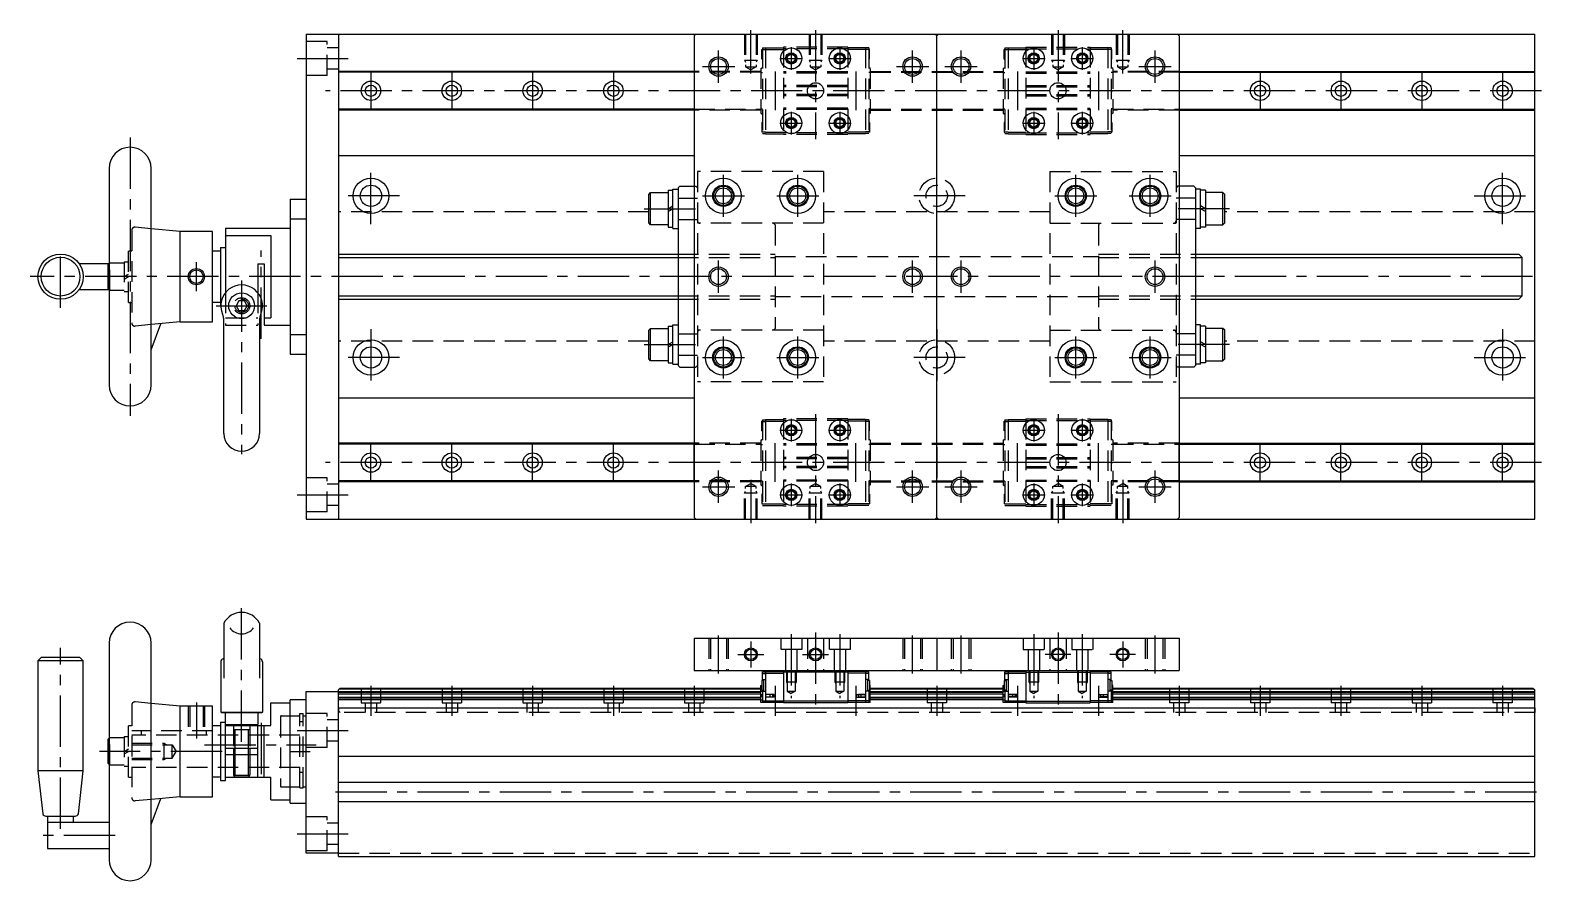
# Model space of a CAD drawing. Extents: x -2 to 724, y -8 to 273.
# Drawn here: x 255.5 to 723.6, y 10 to 273 of the extents above; entities that cross this region are included whole.
import ezdxf

# ---------------------------------------------------------------- set-up
doc = ezdxf.new("R2010")
doc.units = 0
doc.header["$LTSCALE"] = 0.5
doc.linetypes.add('CENTER', pattern=[50.8, 31.75, -6.35, 6.35, -6.35])
doc.linetypes.add('DASHED', pattern=[19.05, 12.7, -6.35])
for name, color, linetype in [('MSM_CENTER', 1, 'CENTER'), ('MSM_CONTINUOUS', 7, 'CONTINUOUS'), ('MSM_DASHED', 4, 'DASHED'), ('MSM_NARROW', 5, 'CONTINUOUS')]:
    doc.layers.add(name, color=color, linetype=linetype)

msp = doc.modelspace()

# ---------------------------------------------------------------- linework, layer by layer
at = {"layer": 'MSM_CENTER'}
for p, q in [((478.36, 259.71), (478.36, 273.05)), ((498.36, 273.05), (498.36, 239.34)), ((573.36, 273.05), (573.36, 239.34)), ((593.36, 259.71), (593.36, 273.05)), ((468.36, 256.84), (468.36, 266.84)), ((490.86, 267.84), (490.86, 260.84)), ((505.86, 267.84), (505.86, 260.84)), ((528.36, 256.84), (528.36, 266.84)), ((543.36, 256.84), (543.36, 266.84)), ((565.86, 267.84), (565.86, 260.84)), ((580.86, 267.84), (580.86, 260.84)), ((603.36, 256.84), (603.36, 266.84)), ((338.02, 264.34), (353.76, 264.34)), ((487.36, 264.34), (494.36, 264.34)), ((502.36, 264.34), (509.36, 264.34)), ((562.36, 264.34), (569.36, 264.34)), ((577.36, 264.34), (584.36, 264.34)), ((360.86, 260.34), (360.86, 248.34)), ((385.86, 260.34), (385.86, 248.34)), ((410.86, 260.34), (410.86, 248.34)), ((435.86, 260.34), (435.86, 248.34)), ((460.86, 260.34), (460.86, 248.34)), ((463.36, 261.84), (473.36, 261.84)), ((485.86, 260.34), (485.86, 248.34)), ((510.86, 260.34), (510.86, 248.34)), ((523.36, 261.84), (533.36, 261.84)), ((535.86, 249.54), (535.86, 259.14)), ((538.36, 261.84), (548.36, 261.84)), ((560.86, 260.34), (560.86, 248.34)), ((585.86, 260.34), (585.86, 248.34)), ((598.36, 261.84), (608.36, 261.84)), ((610.86, 260.34), (610.86, 248.34)), ((635.86, 260.34), (635.86, 248.34)), ((660.86, 260.34), (660.86, 248.34)), ((685.86, 260.34), (685.86, 248.34)), ((710.86, 260.34), (710.86, 248.34)), ((722.88, 254.34), (346.83, 254.34)), ((487.36, 244.34), (494.36, 244.34)), ((490.86, 247.84), (490.86, 240.84)), ((502.36, 244.34), (509.36, 244.34)), ((505.86, 247.84), (505.86, 240.84)), ((562.36, 244.34), (569.36, 244.34)), ((565.86, 247.84), (565.86, 240.84)), ((577.36, 244.34), (584.36, 244.34)), ((580.86, 247.84), (580.86, 240.84)), ((286.36, 239.84), (286.36, 153.84)), ((360.86, 213.04), (360.86, 230.64)), ((535.86, 213.04), (535.86, 230.64)), ((710.86, 213.04), (710.86, 230.64)), ((469.86, 215.34), (469.86, 228.34)), ((492.86, 215.34), (492.86, 228.34)), ((578.86, 215.34), (578.86, 228.34)), ((601.86, 215.34), (601.86, 228.34)), ((369.66, 221.84), (352.06, 221.84)), ((463.36, 221.84), (476.36, 221.84)), ((486.36, 221.84), (499.36, 221.84)), ((544.66, 221.84), (527.06, 221.84)), ((572.36, 221.84), (585.36, 221.84)), ((595.36, 221.84), (608.36, 221.84)), ((702.06, 221.84), (719.66, 221.84)), ((445.34, 217.84), (463.86, 217.84)), ((626.38, 217.84), (607.86, 217.84)), ((264.86, 187.24), (264.86, 205.5)), ((306.86, 192.34), (306.86, 201.34)), ((326.86, 177.61), (326.86, 204.97)), ((468.36, 191.84), (468.36, 201.84)), ((528.36, 191.84), (528.36, 201.84)), ((543.36, 191.84), (543.36, 201.84)), ((603.36, 191.84), (603.36, 201.84)), ((720.11, 196.84), (255.48, 196.84)), ((320.86, 195.67), (320.86, 141.97)), ((313.03, 187.84), (328.69, 187.84)), ((360.86, 180.64), (360.86, 163.04)), ((469.86, 165.34), (469.86, 178.34)), ((492.86, 165.34), (492.86, 178.34)), ((535.86, 180.64), (535.86, 163.04)), ((578.86, 165.34), (578.86, 178.34)), ((601.86, 165.34), (601.86, 178.34)), ((710.86, 180.64), (710.86, 163.04)), ((445.34, 175.84), (463.86, 175.84)), ((626.38, 175.84), (607.86, 175.84)), ((369.66, 171.84), (352.06, 171.84)), ((463.36, 171.84), (476.36, 171.84)), ((486.36, 171.84), (499.36, 171.84)), ((544.66, 171.84), (527.06, 171.84)), ((572.36, 171.84), (585.36, 171.84)), ((595.36, 171.84), (608.36, 171.84)), ((702.06, 171.84), (719.66, 171.84)), ((490.86, 152.84), (490.86, 145.84)), ((498.36, 154.34), (498.36, 120.64)), ((505.86, 152.84), (505.86, 145.84)), ((565.86, 152.84), (565.86, 145.84)), ((573.36, 154.34), (573.36, 120.64)), ((580.86, 152.84), (580.86, 145.84)), ((360.86, 133.34), (360.86, 145.34)), ((385.86, 133.34), (385.86, 145.34)), ((410.86, 133.34), (410.86, 145.34)), ((435.86, 133.34), (435.86, 145.34)), ((460.86, 133.34), (460.86, 145.34)), ((485.86, 133.34), (485.86, 145.34)), ((487.36, 149.34), (494.36, 149.34)), ((502.36, 149.34), (509.36, 149.34)), ((510.86, 133.34), (510.86, 145.34)), ((560.86, 133.34), (560.86, 145.34)), ((562.36, 149.34), (569.36, 149.34)), ((577.36, 149.34), (584.36, 149.34)), ((585.86, 133.34), (585.86, 145.34)), ((610.86, 133.34), (610.86, 145.34)), ((635.86, 133.34), (635.86, 145.34)), ((660.86, 133.34), (660.86, 145.34)), ((685.86, 133.34), (685.86, 145.34)), ((710.86, 133.34), (710.86, 145.34)), ((535.86, 144.14), (535.86, 134.54)), ((722.88, 139.34), (346.83, 139.34)), ((468.36, 126.84), (468.36, 136.84)), ((528.36, 126.84), (528.36, 136.84)), ((543.36, 126.84), (543.36, 136.84)), ((603.36, 126.84), (603.36, 136.84)), ((463.36, 131.84), (473.36, 131.84)), ((478.36, 133.97), (478.36, 120.64)), ((490.86, 132.84), (490.86, 125.84)), ((505.86, 132.84), (505.86, 125.84)), ((523.36, 131.84), (533.36, 131.84)), ((538.36, 131.84), (548.36, 131.84)), ((565.86, 132.84), (565.86, 125.84)), ((580.86, 132.84), (580.86, 125.84)), ((593.36, 133.97), (593.36, 120.64)), ((598.36, 131.84), (608.36, 131.84)), ((338.02, 129.34), (353.76, 129.34)), ((487.36, 129.34), (494.36, 129.34)), ((502.36, 129.34), (509.36, 129.34)), ((562.36, 129.34), (569.36, 129.34)), ((577.36, 129.34), (584.36, 129.34)), ((320.86, 52.99), (320.86, 96.1)), ((468.36, 74.12), (468.36, 85.88)), ((490.86, 86.23), (490.86, 66.42)), ((498.36, 86.75), (498.36, 63.5)), ((505.86, 86.23), (505.86, 66.42)), ((528.36, 74.12), (528.36, 85.88)), ((543.36, 74.12), (543.36, 85.88)), ((565.86, 86.23), (565.86, 66.42)), ((573.36, 86.75), (573.36, 63.5)), ((580.86, 86.23), (580.86, 66.42)), ((603.36, 74.12), (603.36, 85.88)), ((264.86, 26.04), (264.86, 82)), ((474.36, 80), (482.36, 80)), ((478.36, 84), (478.36, 76)), ((494.36, 80), (502.36, 80)), ((577.36, 80), (569.36, 80)), ((597.36, 80), (589.36, 80)), ((593.36, 84), (593.36, 76)), ((360.86, 70.32), (360.86, 60.98)), ((385.86, 70.32), (385.86, 60.98)), ((410.86, 70.32), (410.86, 60.98)), ((435.86, 70.32), (435.86, 60.98)), ((460.86, 70.32), (460.86, 60.98)), ((485.86, 70.32), (485.86, 60.98)), ((510.86, 70.32), (510.86, 60.98)), ((535.86, 70.32), (535.86, 60.98)), ((560.86, 70.32), (560.86, 60.98)), ((585.86, 70.32), (585.86, 60.98)), ((610.86, 70.32), (610.86, 60.98)), ((635.86, 70.32), (635.86, 60.98)), ((660.86, 70.32), (660.86, 60.98)), ((685.86, 70.32), (685.86, 60.98)), ((710.86, 70.32), (710.86, 60.98)), ((306.86, 65.11), (306.86, 53.98)), ((326.86, 58.88), (326.86, 41)), ((338.02, 56.5), (353.76, 56.5)), ((309.36, 52), (343.86, 52)), ((314.86, 50), (276.86, 50)), ((349.87, 37.5), (723.59, 37.5)), ((281.71, 24), (259.21, 24)), ((338.02, 24.5), (353.76, 24.5))]:
    msp.add_line(p, q, dxfattribs=at)
at = {"layer": 'MSM_CONTINUOUS'}
for p, q in [((340.86, 271.84), (720.86, 271.84)), ((340.86, 271.84), (340.86, 121.84)), ((350.86, 271.84), (350.86, 121.84)), ((460.86, 271.34), (461.36, 271.84)), ((535.86, 271.34), (535.36, 271.84)), ((535.86, 271.34), (536.36, 271.84)), ((610.86, 271.34), (610.36, 271.84)), ((720.86, 121.84), (720.86, 271.84)), ((460.86, 271.34), (460.86, 122.34)), ((535.86, 122.34), (535.86, 271.34)), ((610.86, 271.34), (610.86, 122.34)), ((460.86, 260.34), (350.86, 260.34)), ((460.86, 260.04), (350.86, 260.04)), ((610.86, 260.34), (720.86, 260.34)), ((610.86, 260.04), (720.86, 260.04)), ((460.86, 248.64), (350.86, 248.64)), ((460.86, 248.34), (350.86, 248.34)), ((610.86, 248.64), (720.86, 248.64)), ((610.86, 248.34), (720.86, 248.34)), ((350.86, 234.34), (460.86, 234.34)), ((610.86, 234.34), (720.86, 234.34)), ((279.86, 230.34), (279.86, 163.34)), ((292.86, 163.34), (292.86, 230.34)), ((456.36, 224.84), (455.86, 224.34)), ((456.36, 224.84), (460.86, 224.84)), ((615.36, 224.84), (610.86, 224.84)), ((615.36, 224.84), (615.86, 224.34)), ((335.86, 220.84), (340.86, 220.84)), ((335.86, 220.84), (335.86, 172.84)), ((446.76, 222.24), (447.36, 222.84)), ((446.76, 213.44), (446.76, 222.24)), ((447.36, 222.84), (452.76, 222.84)), ((447.36, 212.84), (447.36, 222.84)), ((452.76, 223.54), (454.26, 223.54)), ((452.76, 223.54), (452.76, 212.14)), ((454.26, 211.74), (454.26, 223.94)), ((454.26, 223.94), (455.86, 223.94)), ((455.86, 224.34), (455.86, 169.34)), ((615.86, 224.34), (615.86, 169.34)), ((617.46, 223.94), (615.86, 223.94)), ((617.46, 211.74), (617.46, 223.94)), ((618.96, 223.54), (617.46, 223.54)), ((618.96, 223.54), (618.96, 212.14)), ((624.36, 222.84), (618.96, 222.84)), ((624.96, 222.24), (624.36, 222.84)), ((624.36, 212.84), (624.36, 222.84)), ((624.96, 213.44), (624.96, 222.24)), ((452.76, 217.84), (454.26, 218.71)), ((452.76, 216.98), (454.26, 217.84)), ((618.96, 217.84), (617.46, 218.71)), ((618.96, 216.98), (617.46, 217.84)), ((301.86, 210.84), (292.86, 211.68)), ((301.86, 182.84), (301.86, 210.84)), ((311.86, 210.84), (301.86, 210.84)), ((311.86, 182.84), (311.86, 210.84)), ((315.86, 211.84), (315.86, 191.91)), ((315.86, 211.84), (335.86, 211.84)), ((335.86, 214.73), (340.86, 214.73)), ((447.36, 212.84), (446.76, 213.44)), ((452.76, 212.84), (447.36, 212.84)), ((452.76, 212.14), (454.26, 212.14)), ((454.26, 211.74), (455.86, 211.74)), ((617.46, 211.74), (615.86, 211.74)), ((618.96, 212.14), (617.46, 212.14)), ((618.96, 212.84), (624.36, 212.84)), ((624.36, 212.84), (624.96, 213.44)), ((315.86, 209.53), (329.86, 209.53)), ((329.86, 209.53), (329.86, 184.15)), ((311.86, 204.84), (314.36, 204.84)), ((314.36, 205.84), (314.36, 187.84)), ((314.36, 205.84), (315.86, 205.84)), ((350.86, 203.84), (455.86, 203.84)), ((615.86, 203.84), (715.86, 203.84)), ((715.86, 203.84), (716.86, 202.84)), ((716.86, 202.84), (716.86, 190.84)), ((279.81, 200.84), (270.61, 200.84)), ((279.56, 200.59), (279.86, 200.89)), ((279.56, 193.09), (279.56, 200.59)), ((325.86, 200.84), (325.86, 191.91)), ((325.86, 200.84), (327.86, 200.84)), ((327.86, 200.84), (327.86, 181.84)), ((270.61, 192.84), (279.81, 192.84)), ((279.86, 192.79), (279.56, 193.09)), ((314.36, 188.84), (311.86, 188.84)), ((314.36, 187.84), (314.42, 187.84)), ((320, 189.34), (319.13, 187.84)), ((319.13, 187.84), (320, 186.34)), ((321.73, 189.34), (320, 189.34)), ((322.59, 187.84), (321.73, 189.34)), ((321.73, 186.34), (322.59, 187.84)), ((350.86, 189.84), (455.86, 189.84)), ((615.86, 189.84), (715.86, 189.84)), ((716.86, 190.84), (715.86, 189.84)), ((301.86, 182.84), (292.86, 182)), ((301.86, 182.84), (311.86, 182.84)), ((315.36, 148.34), (315.36, 183.3)), ((320, 186.34), (321.73, 186.34)), ((326.37, 183.3), (326.37, 148.34)), ((327.86, 184.15), (329.86, 184.15)), ((292.86, 174.23), (295.87, 182.28)), ((327.86, 181.84), (335.86, 181.84)), ((335.86, 178.95), (340.86, 178.95)), ((446.76, 180.24), (447.36, 180.84)), ((446.76, 171.44), (446.76, 180.24)), ((447.36, 180.84), (452.76, 180.84)), ((447.36, 170.84), (447.36, 180.84)), ((452.76, 181.54), (454.26, 181.54)), ((452.76, 181.54), (452.76, 170.14)), ((454.26, 169.74), (454.26, 181.94)), ((454.26, 181.94), (455.86, 181.94)), ((617.46, 181.94), (615.86, 181.94)), ((617.46, 169.74), (617.46, 181.94)), ((618.96, 181.54), (617.46, 181.54)), ((618.96, 181.54), (618.96, 170.14)), ((624.36, 180.84), (618.96, 180.84)), ((624.96, 180.24), (624.36, 180.84)), ((624.36, 170.84), (624.36, 180.84)), ((624.96, 171.44), (624.96, 180.24)), ((452.76, 175.84), (454.26, 176.71)), ((452.76, 174.98), (454.26, 175.84)), ((618.96, 175.84), (617.46, 176.71)), ((618.96, 174.98), (617.46, 175.84)), ((335.86, 172.84), (340.86, 172.84)), ((447.36, 170.84), (446.76, 171.44)), ((452.76, 170.84), (447.36, 170.84)), ((452.76, 170.14), (454.26, 170.14)), ((454.26, 169.74), (455.86, 169.74)), ((456.36, 168.84), (455.86, 169.34)), ((456.36, 168.84), (460.86, 168.84)), ((615.36, 168.84), (610.86, 168.84)), ((615.36, 168.84), (615.86, 169.34)), ((617.46, 169.74), (615.86, 169.74)), ((618.96, 170.14), (617.46, 170.14)), ((618.96, 170.84), (624.36, 170.84)), ((624.36, 170.84), (624.96, 171.44)), ((350.86, 159.34), (460.86, 159.34)), ((610.86, 159.34), (720.86, 159.34)), ((460.86, 145.34), (350.86, 145.34)), ((610.86, 145.34), (720.86, 145.34)), ((460.86, 145.04), (350.86, 145.04)), ((610.86, 145.04), (720.86, 145.04)), ((460.86, 133.64), (350.86, 133.64)), ((460.86, 133.34), (350.86, 133.34)), ((610.86, 133.64), (720.86, 133.64)), ((610.86, 133.34), (720.86, 133.34)), ((340.86, 121.84), (720.86, 121.84)), ((460.86, 122.34), (461.36, 121.84)), ((535.86, 122.34), (535.36, 121.84)), ((535.86, 122.34), (536.36, 121.84)), ((610.86, 122.34), (610.36, 121.84)), ((315.36, 89.65), (315.36, 72.67)), ((326.37, 89.65), (326.37, 72.67)), ((460.86, 85), (460.86, 75)), ((460.86, 85), (610.86, 85)), ((535.86, 85), (535.86, 75)), ((610.86, 85), (610.86, 75)), ((279.86, 83.5), (279.86, 16.5)), ((292.86, 16.5), (292.86, 83.5)), ((258.86, 79), (257.86, 78)), ((257.86, 78), (257.86, 44)), ((271.86, 78), (257.86, 78)), ((270.86, 79), (258.86, 79)), ((271.86, 78), (270.86, 79)), ((271.86, 44), (271.86, 78)), ((314.42, 77.67), (314.42, 62.09)), ((315.15, 78.63), (315.36, 78.69)), ((326.58, 78.63), (326.37, 78.69)), ((327.3, 77.67), (327.3, 62.09)), ((460.86, 75), (610.86, 75)), ((488.41, 75), (488.41, 65)), ((508.31, 75), (508.31, 65)), ((563.41, 75), (563.41, 65)), ((583.31, 75), (583.31, 65)), ((481.41, 70.43), (481.71, 70.61)), ((481.41, 65.1), (481.41, 70.43)), ((481.71, 71.9), (481.71, 68.9)), ((482.31, 71.9), (481.71, 71.9)), ((481.91, 71.9), (481.91, 74.6)), ((481.91, 74.6), (482.91, 74.6)), ((481.91, 74.1), (482.91, 74.1)), ((481.91, 72.2), (482.91, 72.2)), ((482.31, 72.2), (482.31, 68.6)), ((482.91, 74.7), (482.91, 65.1)), ((482.91, 74.7), (488.41, 74.7)), ((482.91, 74.2), (488.41, 74.2)), ((508.31, 74.5), (488.41, 74.5)), ((513.81, 74.7), (508.31, 74.7)), ((513.81, 74.2), (508.31, 74.2)), ((513.81, 74.7), (513.81, 65.1)), ((514.81, 74.6), (513.81, 74.6)), ((514.81, 74.1), (513.81, 74.1)), ((514.81, 72.2), (513.81, 72.2)), ((514.41, 72.2), (514.41, 68.6)), ((515.01, 71.9), (514.41, 71.9)), ((514.81, 71.9), (514.81, 74.6)), ((515.01, 71.9), (515.01, 68.9)), ((515.31, 70.43), (515.01, 70.61)), ((515.31, 65.1), (515.31, 70.43)), ((556.41, 70.43), (556.71, 70.61)), ((556.41, 65.1), (556.41, 70.43)), ((556.71, 71.9), (557.31, 71.9)), ((556.71, 71.9), (556.71, 68.9)), ((556.91, 71.9), (556.91, 74.6)), ((556.91, 74.6), (557.91, 74.6)), ((556.91, 74.1), (557.91, 74.1)), ((556.91, 72.2), (557.91, 72.2)), ((557.31, 72.2), (557.31, 68.6)), ((557.91, 74.7), (557.91, 65.1)), ((557.91, 74.7), (563.41, 74.7)), ((557.91, 74.2), (563.41, 74.2)), ((563.41, 74.5), (583.31, 74.5)), ((588.81, 74.7), (583.31, 74.7)), ((588.81, 74.2), (583.31, 74.2)), ((588.81, 74.7), (588.81, 65.1)), ((589.81, 74.6), (588.81, 74.6)), ((589.81, 74.1), (588.81, 74.1)), ((589.81, 72.2), (588.81, 72.2)), ((589.41, 72.2), (589.41, 68.6)), ((589.41, 71.9), (590.01, 71.9)), ((589.81, 71.9), (589.81, 74.6)), ((590.01, 71.9), (590.01, 68.9)), ((590.31, 70.43), (590.01, 70.61)), ((590.31, 65.1), (590.31, 70.43)), ((335.86, 34), (335.86, 66)), ((340.86, 66), (335.86, 66)), ((340.86, 18.5), (340.86, 68.5)), ((340.86, 68.5), (350.86, 68.5)), ((351.36, 69.5), (350.86, 69)), ((350.86, 17.5), (350.86, 69)), ((481.41, 68.46), (350.86, 68.46)), ((481.41, 68.25), (350.86, 68.25)), ((481.41, 67.7), (350.86, 67.7)), ((481.41, 66.7), (350.86, 66.7)), ((481.41, 66.15), (350.86, 66.15)), ((481.41, 65.94), (350.86, 65.94)), ((481.41, 69.2), (351.06, 69.2)), ((481.41, 69.5), (351.36, 69.5)), ((481.41, 69.13), (481.71, 69.13)), ((481.91, 68.51), (481.41, 68.51)), ((481.91, 67.38), (481.41, 67.64)), ((481.91, 67.29), (481.41, 67.55)), ((481.91, 67.11), (481.41, 66.85)), ((481.91, 67.02), (481.41, 66.76)), ((481.91, 65.89), (481.41, 65.89)), ((481.71, 68.9), (482.31, 68.9)), ((481.91, 68.9), (481.91, 65.1)), ((481.91, 68.6), (482.91, 68.6)), ((481.91, 67.11), (481.91, 67.11)), ((481.91, 65.6), (488.41, 65.6)), ((485.61, 67.6), (482.91, 67.6)), ((485.61, 66.8), (482.91, 66.8)), ((485.11, 67.55), (483.26, 67.55)), ((483.26, 66.85), (485.11, 66.85)), ((483.71, 67.55), (483.71, 67.6)), ((483.71, 66.8), (483.71, 66.85)), ((484.17, 67.55), (484.17, 67.6)), ((484.17, 66.8), (484.17, 66.85)), ((484.31, 66.85), (484.31, 67.55)), ((485.11, 66.85), (485.11, 67.55)), ((485.61, 66.8), (485.61, 67.6)), ((514.81, 65.6), (508.31, 65.6)), ((511.11, 67.6), (513.81, 67.6)), ((511.11, 66.8), (511.11, 67.6)), ((511.11, 66.8), (513.81, 66.8)), ((513.46, 67.55), (511.61, 67.55)), ((511.61, 67.55), (511.61, 66.85)), ((511.61, 66.85), (513.46, 66.85)), ((512.41, 67.55), (512.41, 66.85)), ((512.55, 67.55), (512.55, 67.6)), ((512.55, 66.8), (512.55, 66.85)), ((513.01, 67.55), (513.01, 67.6)), ((513.01, 66.8), (513.01, 66.85)), ((514.81, 68.6), (513.81, 68.6)), ((514.41, 68.9), (515.01, 68.9)), ((514.81, 68.9), (514.81, 65.1)), ((514.81, 68.51), (515.31, 68.51)), ((514.81, 67.38), (515.31, 67.64)), ((514.81, 67.29), (515.31, 67.55)), ((514.81, 67.11), (515.31, 66.85)), ((514.81, 67.11), (514.81, 67.11)), ((514.81, 67.02), (515.31, 66.76)), ((514.81, 65.89), (515.31, 65.89)), ((515.31, 69.13), (515.01, 69.13)), ((556.41, 69.5), (515.31, 69.5)), ((556.41, 69.2), (515.31, 69.2)), ((556.41, 68.46), (515.31, 68.46)), ((556.41, 68.25), (515.31, 68.25)), ((556.41, 67.7), (515.31, 67.7)), ((556.41, 66.7), (515.31, 66.7)), ((556.41, 66.15), (515.31, 66.15)), ((556.41, 65.94), (515.31, 65.94)), ((556.41, 69.13), (556.71, 69.13)), ((556.91, 68.51), (556.41, 68.51)), ((556.91, 67.38), (556.41, 67.64)), ((556.91, 67.29), (556.41, 67.55)), ((556.91, 67.11), (556.41, 66.85)), ((556.91, 67.02), (556.41, 66.76)), ((556.91, 65.89), (556.41, 65.89)), ((557.31, 68.9), (556.71, 68.9)), ((556.91, 68.9), (556.91, 65.1)), ((556.91, 68.6), (557.91, 68.6)), ((556.91, 67.11), (556.91, 67.11)), ((556.91, 65.6), (563.41, 65.6)), ((560.61, 67.6), (557.91, 67.6)), ((560.61, 66.8), (557.91, 66.8)), ((558.26, 67.55), (560.11, 67.55)), ((560.11, 66.85), (558.26, 66.85)), ((558.71, 67.55), (558.71, 67.6)), ((558.71, 66.8), (558.71, 66.85)), ((559.17, 67.55), (559.17, 67.6)), ((559.17, 66.8), (559.17, 66.85)), ((559.31, 67.55), (559.31, 66.85)), ((560.11, 67.55), (560.11, 66.85)), ((560.61, 66.8), (560.61, 67.6)), ((589.81, 65.6), (583.31, 65.6)), ((586.11, 67.6), (588.81, 67.6)), ((586.11, 66.8), (586.11, 67.6)), ((586.11, 66.8), (588.81, 66.8)), ((586.61, 66.85), (586.61, 67.55)), ((586.61, 67.55), (588.46, 67.55)), ((588.46, 66.85), (586.61, 66.85)), ((587.41, 66.85), (587.41, 67.55)), ((587.55, 67.55), (587.55, 67.6)), ((587.55, 66.8), (587.55, 66.85)), ((588.01, 67.55), (588.01, 67.6)), ((588.01, 66.8), (588.01, 66.85)), ((589.81, 68.6), (588.81, 68.6)), ((590.01, 68.9), (589.41, 68.9)), ((589.81, 68.9), (589.81, 65.1)), ((589.81, 68.51), (590.31, 68.51)), ((589.81, 67.38), (590.31, 67.64)), ((589.81, 67.29), (590.31, 67.55)), ((589.81, 67.11), (589.81, 67.11)), ((589.81, 67.11), (590.31, 66.85)), ((589.81, 67.02), (590.31, 66.76)), ((589.81, 65.89), (590.31, 65.89)), ((590.31, 69.13), (590.01, 69.13)), ((720.36, 69.5), (590.31, 69.5)), ((720.66, 69.2), (590.31, 69.2)), ((720.86, 68.46), (590.31, 68.46)), ((720.86, 68.25), (590.31, 68.25)), ((720.86, 67.7), (590.31, 67.7)), ((720.86, 66.7), (590.31, 66.7)), ((720.86, 66.15), (590.31, 66.15)), ((720.86, 65.94), (590.31, 65.94)), ((720.36, 69.5), (720.86, 69)), ((720.86, 17.5), (720.86, 69)), ((301.86, 64), (292.86, 64.84)), ((301.86, 36), (301.86, 64)), ((311.86, 64), (301.86, 64)), ((311.86, 36), (311.86, 64)), ((314.42, 62.09), (314.62, 62)), ((314.42, 62.09), (327.3, 62.09)), ((314.62, 62), (327.1, 62)), ((315.86, 41), (315.86, 62)), ((325.86, 62), (325.86, 58.37)), ((327.3, 62.09), (327.1, 62)), ((329.86, 65), (335.86, 65)), ((329.86, 58), (329.86, 65)), ((350.86, 63.5), (720.86, 63.5)), ((488.41, 65.1), (481.41, 65.1)), ((508.31, 65.5), (488.41, 65.5)), ((508.31, 65), (488.41, 65)), ((515.31, 65.1), (508.31, 65.1)), ((563.41, 65.1), (556.41, 65.1)), ((563.41, 65.5), (583.31, 65.5)), ((563.41, 65), (583.31, 65)), ((590.31, 65.1), (583.31, 65.1)), ((311.86, 58), (314.36, 58)), ((314.36, 59), (315.86, 59)), ((314.36, 59), (314.36, 41)), ((315.86, 58.37), (325.86, 58.37)), ((316.23, 58), (315.86, 58.37)), ((315.86, 58), (329.86, 58)), ((325.5, 58), (325.86, 58.37)), ((325.86, 42), (325.86, 58)), ((327.86, 42), (327.86, 58)), ((279.56, 53.75), (279.86, 54.05)), ((279.56, 46.25), (279.56, 53.75)), ((315.86, 51), (325.86, 51)), ((315.86, 49), (325.86, 49)), ((318.36, 51), (318.36, 49)), ((323.36, 51), (323.36, 49)), ((350.86, 48.5), (720.86, 48.5)), ((271.86, 44), (257.86, 44)), ((257.86, 44), (259.37, 30.65)), ((270.36, 30.65), (271.86, 44)), ((279.86, 45.95), (279.56, 46.25)), ((314.36, 42), (311.86, 42)), ((314.36, 41), (315.86, 41)), ((315.86, 42), (329.86, 42)), ((329.86, 35), (329.86, 42)), ((350.86, 40.5), (720.86, 40.5)), ((301.86, 36), (292.86, 35.16)), ((292.86, 27.39), (295.87, 35.44)), ((301.86, 36), (311.86, 36)), ((329.86, 35), (335.86, 35)), ((335.86, 34), (340.86, 34)), ((350.86, 34.5), (720.86, 34.5)), ((260.3, 30), (269.42, 30)), ((260.86, 30), (260.86, 20)), ((268.86, 28), (268.86, 30)), ((279.86, 28), (260.86, 28)), ((260.86, 20), (279.86, 20)), ((350.86, 18.5), (340.86, 18.5)), ((350.86, 17.5), (720.86, 17.5))]:
    msp.add_line(p, q, dxfattribs=at)
for centre, radius in [((490.86, 264.34), 3.25), ((505.86, 264.34), 3.25), ((565.86, 264.34), 3.25), ((580.86, 264.34), 3.25), ((468.36, 261.84), 2.46), ((490.86, 264.34), 1.75), ((490.86, 264.34), 1.23), ((505.86, 264.34), 1.75), ((505.86, 264.34), 1.23), ((528.36, 261.84), 2.46), ((543.36, 261.84), 2.46), ((565.86, 264.34), 1.75), ((565.86, 264.34), 1.23), ((580.86, 264.34), 1.75), ((580.86, 264.34), 1.23), ((603.36, 261.84), 2.46), ((360.86, 254.34), 3), ((360.86, 254.34), 1.75), ((385.86, 254.34), 3), ((385.86, 254.34), 1.75), ((410.86, 254.34), 3), ((410.86, 254.34), 1.75), ((435.86, 254.34), 3), ((435.86, 254.34), 1.75), ((498.36, 254.34), 2.5), ((573.36, 254.34), 2.5), ((635.86, 254.34), 3), ((635.86, 254.34), 1.75), ((660.86, 254.34), 3), ((660.86, 254.34), 1.75), ((685.86, 254.34), 3), ((685.86, 254.34), 1.75), ((710.86, 254.34), 3), ((710.86, 254.34), 1.75), ((490.86, 244.34), 3.25), ((490.86, 244.34), 1.75), ((490.86, 244.34), 1.23), ((505.86, 244.34), 3.25), ((505.86, 244.34), 1.75), ((505.86, 244.34), 1.23), ((565.86, 244.34), 3.25), ((565.86, 244.34), 1.75), ((565.86, 244.34), 1.23), ((580.86, 244.34), 3.25), ((580.86, 244.34), 1.75), ((580.86, 244.34), 1.23), ((360.86, 221.84), 5.5), ((360.86, 221.84), 3.3), ((469.86, 221.84), 5.5), ((469.86, 221.84), 3.3), ((492.86, 221.84), 5.5), ((492.86, 221.84), 3.3), ((578.86, 221.84), 5.5), ((578.86, 221.84), 3.3), ((601.86, 221.84), 5.5), ((601.86, 221.84), 3.3), ((710.86, 221.84), 5.5), ((710.86, 221.84), 3.3), ((469.86, 221.84), 2.46), ((492.86, 221.84), 2.46), ((578.86, 221.84), 2.46), ((601.86, 221.84), 2.46), ((264.86, 196.84), 7), ((264.86, 196.84), 6), ((306.86, 196.84), 2.07), ((468.36, 196.84), 2.46), ((528.36, 196.84), 2.46), ((543.36, 196.84), 2.46), ((603.36, 196.84), 2.46), ((320.86, 187.84), 4), ((360.86, 171.84), 5.5), ((360.86, 171.84), 3.3), ((469.86, 171.84), 5.5), ((469.86, 171.84), 3.3), ((469.86, 171.84), 2.46), ((492.86, 171.84), 5.5), ((492.86, 171.84), 3.3), ((492.86, 171.84), 2.46), ((578.86, 171.84), 5.5), ((578.86, 171.84), 3.3), ((578.86, 171.84), 2.46), ((601.86, 171.84), 5.5), ((601.86, 171.84), 3.3), ((601.86, 171.84), 2.46), ((710.86, 171.84), 5.5), ((710.86, 171.84), 3.3), ((490.86, 149.34), 3.25), ((490.86, 149.34), 1.75), ((490.86, 149.34), 1.23), ((505.86, 149.34), 3.25), ((505.86, 149.34), 1.75), ((505.86, 149.34), 1.23), ((565.86, 149.34), 3.25), ((565.86, 149.34), 1.75), ((565.86, 149.34), 1.23), ((580.86, 149.34), 3.25), ((580.86, 149.34), 1.75), ((580.86, 149.34), 1.23), ((360.86, 139.34), 3), ((360.86, 139.34), 1.75), ((385.86, 139.34), 3), ((385.86, 139.34), 1.75), ((410.86, 139.34), 3), ((410.86, 139.34), 1.75), ((435.86, 139.34), 3), ((435.86, 139.34), 1.75), ((498.36, 139.34), 2.5), ((573.36, 139.34), 2.5), ((635.86, 139.34), 3), ((635.86, 139.34), 1.75), ((660.86, 139.34), 3), ((660.86, 139.34), 1.75), ((685.86, 139.34), 3), ((685.86, 139.34), 1.75), ((710.86, 139.34), 3), ((710.86, 139.34), 1.75), ((468.36, 131.84), 2.46), ((490.86, 129.34), 3.25), ((490.86, 129.34), 1.75), ((505.86, 129.34), 3.25), ((505.86, 129.34), 1.75), ((528.36, 131.84), 2.46), ((543.36, 131.84), 2.46), ((565.86, 129.34), 3.25), ((565.86, 129.34), 1.75), ((580.86, 129.34), 3.25), ((580.86, 129.34), 1.75), ((603.36, 131.84), 2.46), ((490.86, 129.34), 1.23), ((505.86, 129.34), 1.23), ((565.86, 129.34), 1.23), ((580.86, 129.34), 1.23), ((478.36, 80), 1.62), ((498.36, 80), 1.62), ((573.36, 80), 1.62), ((593.36, 80), 1.62)]:
    msp.add_circle(centre, radius, dxfattribs=at)
for centre, radius, start, end in [((286.36, 230.34), 6.5, 0, 180), ((320.86, 187.84), 6.44, 336.6341, 203.3659), ((310.36, 183.3), 5, 0, 23.3659), ((331.37, 183.3), 5, 156.6341, 180), ((286.36, 163.34), 6.5, 180, 0), ((320.86, 148.34), 5.5, 180, 0), ((286.36, 83.5), 6.5, 0, 180), ((320.86, 86.81), 6.2, 27.3186, 152.6814), ((320.86, 90.95), 4.6, 216.9899, 323.0101), ((315.42, 77.67), 1, 105.7247, 180), ((326.3, 77.67), 1, 0, 74.2753), ((483.26, 67.2), 0.35, 90, 270), ((513.46, 67.2), 0.35, 270, 90), ((558.26, 67.2), 0.35, 90, 270), ((588.46, 67.2), 0.35, 270, 90), ((260.3, 31), 1, 200.7702, 270), ((269.42, 31), 1, 270, 339.2298), ((286.36, 16.5), 6.5, 180, 0)]:
    msp.add_arc(centre, radius, start, end, dxfattribs=at)
at = {"layer": 'MSM_DASHED'}
for p, q in [((476.36, 271.84), (476.36, 263.84)), ((476.74, 271.84), (476.74, 261.78)), ((479.98, 271.84), (479.98, 261.78)), ((480.36, 271.84), (480.36, 263.84)), ((496.36, 271.84), (496.36, 263.84)), ((496.74, 271.84), (496.74, 261.78)), ((499.98, 271.84), (499.98, 261.78)), ((500.36, 271.84), (500.36, 263.84)), ((571.36, 271.84), (571.36, 263.84)), ((571.74, 271.84), (571.74, 261.78)), ((574.98, 271.84), (574.98, 261.78)), ((575.36, 271.84), (575.36, 263.84)), ((591.36, 271.84), (591.36, 263.84)), ((591.74, 271.84), (591.74, 261.78)), ((594.98, 271.84), (594.98, 261.78)), ((595.36, 271.84), (595.36, 263.84)), ((347.36, 269.59), (340.86, 269.59)), ((347.36, 259.09), (347.36, 269.59)), ((350.86, 267.64), (347.36, 267.64)), ((481.71, 264.14), (481.71, 267.14)), ((481.71, 267.14), (481.91, 267.14)), ((481.91, 267.59), (482.91, 267.59)), ((481.91, 267.59), (481.91, 241.09)), ((481.91, 267.09), (482.91, 267.09)), ((482.91, 267.64), (482.91, 241.04)), ((482.91, 267.64), (488.41, 267.64)), ((482.91, 267.14), (488.41, 267.14)), ((508.31, 267.84), (488.41, 267.84)), ((488.41, 267.84), (488.41, 240.84)), ((508.31, 267.34), (488.41, 267.34)), ((508.31, 267.84), (508.31, 240.84)), ((513.81, 267.64), (508.31, 267.64)), ((513.81, 267.14), (508.31, 267.14)), ((513.81, 267.64), (513.81, 241.04)), ((514.81, 267.59), (513.81, 267.59)), ((514.81, 267.09), (513.81, 267.09)), ((514.81, 267.59), (514.81, 241.09)), ((514.81, 267.14), (515.01, 267.14)), ((515.01, 264.14), (515.01, 267.14)), ((556.91, 267.14), (556.71, 267.14)), ((556.71, 264.14), (556.71, 267.14)), ((556.91, 267.59), (557.91, 267.59)), ((556.91, 267.59), (556.91, 241.09)), ((556.91, 267.09), (557.91, 267.09)), ((557.91, 267.64), (563.41, 267.64)), ((557.91, 267.64), (557.91, 241.04)), ((557.91, 267.14), (563.41, 267.14)), ((563.41, 267.84), (583.31, 267.84)), ((563.41, 267.84), (563.41, 240.84)), ((563.41, 267.34), (583.31, 267.34)), ((583.31, 267.84), (583.31, 240.84)), ((588.81, 267.64), (583.31, 267.64)), ((588.81, 267.14), (583.31, 267.14)), ((588.81, 267.64), (588.81, 241.04)), ((589.81, 267.59), (588.81, 267.59)), ((589.81, 267.09), (588.81, 267.09)), ((589.81, 267.59), (589.81, 241.09)), ((590.01, 267.14), (589.81, 267.14)), ((590.01, 264.14), (590.01, 267.14)), ((476.36, 263.84), (480.36, 263.84)), ((476.36, 263.84), (476.74, 263.19)), ((480.36, 263.84), (479.98, 263.19)), ((481.91, 264.14), (481.71, 264.14)), ((496.36, 263.84), (500.36, 263.84)), ((496.36, 263.84), (496.74, 263.19)), ((500.36, 263.84), (499.98, 263.19)), ((515.01, 264.14), (514.81, 264.14)), ((556.71, 264.14), (556.91, 264.14)), ((571.36, 263.84), (575.36, 263.84)), ((571.36, 263.84), (571.74, 263.19)), ((575.36, 263.84), (574.98, 263.19)), ((589.81, 264.14), (590.01, 264.14)), ((591.36, 263.84), (595.36, 263.84)), ((591.36, 263.84), (591.74, 263.19)), ((595.36, 263.84), (594.98, 263.19)), ((347.36, 259.09), (340.86, 259.09)), ((350.86, 261.04), (347.36, 261.04)), ((481.41, 260.34), (460.86, 260.34)), ((481.41, 260.04), (460.86, 260.04)), ((476.74, 261.78), (479.98, 261.78)), ((476.74, 261.78), (478.36, 260.84)), ((479.98, 261.78), (478.36, 260.84)), ((481.41, 261.27), (481.91, 261.57)), ((481.41, 261.27), (481.41, 247.41)), ((481.41, 259.97), (481.91, 259.97)), ((508.31, 260.14), (488.41, 260.14)), ((508.31, 259.74), (488.41, 259.74)), ((496.74, 261.78), (499.98, 261.78)), ((496.74, 261.78), (498.36, 260.84)), ((499.98, 261.78), (498.36, 260.84)), ((515.31, 261.27), (514.81, 261.57)), ((515.31, 259.97), (514.81, 259.97)), ((515.31, 261.27), (515.31, 247.41)), ((515.31, 260.34), (556.41, 260.34)), ((515.31, 260.04), (556.41, 260.04)), ((556.41, 261.27), (556.91, 261.57)), ((556.41, 261.27), (556.41, 247.41)), ((556.41, 259.97), (556.91, 259.97)), ((563.41, 260.14), (583.31, 260.14)), ((563.41, 259.74), (583.31, 259.74)), ((571.74, 261.78), (574.98, 261.78)), ((571.74, 261.78), (573.36, 260.84)), ((574.98, 261.78), (573.36, 260.84)), ((590.31, 261.27), (589.81, 261.57)), ((590.31, 259.97), (589.81, 259.97)), ((590.31, 261.27), (590.31, 247.41)), ((610.86, 260.34), (590.31, 260.34)), ((610.86, 260.04), (590.31, 260.04)), ((591.74, 261.78), (594.98, 261.78)), ((591.74, 261.78), (593.36, 260.84)), ((594.98, 261.78), (593.36, 260.84)), ((481.91, 254.34), (481.41, 254.34)), ((508.31, 255.94), (488.41, 255.94)), ((508.31, 255.54), (488.41, 255.54)), ((508.31, 253.14), (488.41, 253.14)), ((514.81, 254.34), (515.31, 254.34)), ((556.91, 254.34), (556.41, 254.34)), ((563.41, 255.94), (583.31, 255.94)), ((563.41, 255.54), (583.31, 255.54)), ((563.41, 253.14), (583.31, 253.14)), ((589.81, 254.34), (590.31, 254.34)), ((460.86, 248.64), (481.41, 248.64)), ((481.41, 248.34), (460.86, 248.34)), ((481.41, 248.71), (481.91, 248.71)), ((508.31, 252.74), (488.41, 252.74)), ((508.31, 248.94), (488.41, 248.94)), ((508.31, 248.54), (488.41, 248.54)), ((515.31, 248.71), (514.81, 248.71)), ((515.31, 248.64), (556.41, 248.64)), ((515.31, 248.34), (556.41, 248.34)), ((556.41, 248.71), (556.91, 248.71)), ((563.41, 252.74), (583.31, 252.74)), ((563.41, 248.94), (583.31, 248.94)), ((563.41, 248.54), (583.31, 248.54)), ((590.31, 248.71), (589.81, 248.71)), ((590.31, 248.64), (610.86, 248.64)), ((610.86, 248.34), (590.31, 248.34)), ((481.41, 247.41), (481.91, 247.11)), ((481.71, 244.54), (481.71, 241.54)), ((481.71, 244.54), (481.91, 244.54)), ((515.31, 247.41), (514.81, 247.11)), ((514.81, 244.54), (515.01, 244.54)), ((515.01, 244.54), (515.01, 241.54)), ((556.41, 247.41), (556.91, 247.11)), ((556.91, 244.54), (556.71, 244.54)), ((556.71, 244.54), (556.71, 241.54)), ((590.31, 247.41), (589.81, 247.11)), ((590.01, 244.54), (589.81, 244.54)), ((590.01, 244.54), (590.01, 241.54)), ((481.91, 241.54), (481.71, 241.54)), ((481.91, 241.59), (482.91, 241.59)), ((481.91, 241.09), (482.91, 241.09)), ((482.91, 241.54), (488.41, 241.54)), ((482.91, 241.04), (488.41, 241.04)), ((508.31, 241.34), (488.41, 241.34)), ((508.31, 240.84), (488.41, 240.84)), ((513.81, 241.54), (508.31, 241.54)), ((513.81, 241.04), (508.31, 241.04)), ((514.81, 241.59), (513.81, 241.59)), ((514.81, 241.09), (513.81, 241.09)), ((515.01, 241.54), (514.81, 241.54)), ((556.71, 241.54), (556.91, 241.54)), ((556.91, 241.59), (557.91, 241.59)), ((556.91, 241.09), (557.91, 241.09)), ((557.91, 241.54), (563.41, 241.54)), ((557.91, 241.04), (563.41, 241.04)), ((563.41, 241.34), (583.31, 241.34)), ((563.41, 240.84), (583.31, 240.84)), ((588.81, 241.54), (583.31, 241.54)), ((588.81, 241.04), (583.31, 241.04)), ((589.81, 241.59), (588.81, 241.59)), ((589.81, 241.09), (588.81, 241.09)), ((589.81, 241.54), (590.01, 241.54)), ((460.86, 224.84), (461.36, 224.84)), ((461.36, 224.84), (461.86, 224.34)), ((461.86, 229.34), (461.86, 164.34)), ((500.86, 229.34), (461.86, 229.34)), ((500.86, 229.34), (500.86, 164.34)), ((570.86, 229.34), (570.86, 164.34)), ((570.86, 229.34), (609.86, 229.34)), ((609.86, 229.34), (609.86, 164.34)), ((610.36, 224.84), (609.86, 224.34)), ((610.86, 224.84), (610.36, 224.84)), ((455.86, 221.14), (461.86, 221.14)), ((615.86, 221.14), (609.86, 221.14)), ((446.76, 216.84), (350.86, 216.84)), ((570.86, 216.84), (500.86, 216.84)), ((720.86, 216.84), (624.96, 216.84)), ((286.86, 211.14), (286.86, 182.54)), ((292.86, 211.68), (287.95, 212.14)), ((455.86, 214.54), (461.86, 214.54)), ((500.86, 213.34), (461.86, 213.34)), ((485.36, 213.34), (485.86, 212.84)), ((485.86, 212.84), (485.86, 180.84)), ((570.86, 213.34), (609.86, 213.34)), ((586.36, 213.34), (585.86, 212.84)), ((585.86, 212.84), (585.86, 180.84)), ((615.86, 214.54), (609.86, 214.54)), ((284.56, 201.44), (285.86, 201.44)), ((284.56, 201.44), (284.56, 192.24)), ((285.86, 188.84), (285.86, 204.84)), ((285.86, 204.84), (286.86, 204.84)), ((455.86, 203.84), (485.86, 203.84)), ((455.86, 202.76), (485.86, 202.76)), ((485.86, 203.09), (585.86, 203.09)), ((585.86, 203.84), (615.86, 203.84)), ((585.86, 202.76), (615.86, 202.76)), ((279.86, 200.84), (279.81, 200.84)), ((279.86, 200.89), (280.06, 201.09)), ((280.06, 201.09), (284.56, 201.09)), ((280.06, 192.59), (280.06, 201.09)), ((284.56, 196.84), (285.86, 197.59)), ((284.56, 196.09), (285.86, 196.84)), ((279.81, 192.84), (279.86, 192.84)), ((280.06, 192.59), (279.86, 192.79)), ((284.56, 192.59), (280.06, 192.59)), ((284.56, 192.24), (285.86, 192.24)), ((285.86, 188.84), (286.86, 188.84)), ((315.86, 191.91), (315.86, 181.84)), ((325.86, 191.91), (325.86, 181.84)), ((455.86, 190.92), (485.86, 190.92)), ((455.86, 189.84), (485.86, 189.84)), ((585.86, 190.59), (485.86, 190.59)), ((585.86, 190.92), (615.86, 190.92)), ((585.86, 189.84), (615.86, 189.84)), ((315.86, 184.15), (325.86, 184.15)), ((292.86, 182), (287.95, 181.54)), ((315.86, 181.84), (325.86, 181.84)), ((455.86, 179.14), (461.86, 179.14)), ((500.86, 180.34), (461.86, 180.34)), ((485.86, 180.84), (485.36, 180.34)), ((570.86, 180.34), (609.86, 180.34)), ((585.86, 180.84), (586.36, 180.34)), ((615.86, 179.14), (609.86, 179.14)), ((446.76, 176.84), (350.86, 176.84)), ((570.86, 176.84), (500.86, 176.84)), ((720.86, 176.84), (624.96, 176.84)), ((455.86, 172.54), (461.86, 172.54)), ((460.86, 168.84), (461.36, 168.84)), ((461.36, 168.84), (461.86, 169.34)), ((615.86, 172.54), (609.86, 172.54)), ((610.36, 168.84), (609.86, 169.34)), ((610.86, 168.84), (610.36, 168.84)), ((500.86, 164.34), (461.86, 164.34)), ((570.86, 164.34), (609.86, 164.34)), ((481.71, 149.14), (481.71, 152.14)), ((481.91, 152.14), (481.71, 152.14)), ((481.91, 152.59), (481.91, 126.09)), ((481.91, 152.59), (482.91, 152.59)), ((481.91, 152.09), (482.91, 152.09)), ((482.91, 152.64), (482.91, 126.04)), ((482.91, 152.64), (488.41, 152.64)), ((482.91, 152.14), (488.41, 152.14)), ((508.31, 152.84), (488.41, 152.84)), ((488.41, 152.84), (488.41, 125.84)), ((508.31, 152.34), (488.41, 152.34)), ((508.31, 152.84), (508.31, 125.84)), ((513.81, 152.64), (508.31, 152.64)), ((513.81, 152.14), (508.31, 152.14)), ((513.81, 152.64), (513.81, 126.04)), ((514.81, 152.59), (513.81, 152.59)), ((514.81, 152.09), (513.81, 152.09)), ((514.81, 152.59), (514.81, 126.09)), ((515.01, 152.14), (514.81, 152.14)), ((515.01, 149.14), (515.01, 152.14)), ((556.71, 152.14), (556.91, 152.14)), ((556.71, 149.14), (556.71, 152.14)), ((556.91, 152.59), (556.91, 126.09)), ((556.91, 152.59), (557.91, 152.59)), ((556.91, 152.09), (557.91, 152.09)), ((557.91, 152.64), (557.91, 126.04)), ((557.91, 152.64), (563.41, 152.64)), ((557.91, 152.14), (563.41, 152.14)), ((563.41, 152.84), (583.31, 152.84)), ((563.41, 152.84), (563.41, 125.84)), ((563.41, 152.34), (583.31, 152.34)), ((583.31, 152.84), (583.31, 125.84)), ((588.81, 152.64), (583.31, 152.64)), ((588.81, 152.14), (583.31, 152.14)), ((588.81, 152.64), (588.81, 126.04)), ((589.81, 152.59), (588.81, 152.59)), ((589.81, 152.09), (588.81, 152.09)), ((589.81, 152.59), (589.81, 126.09)), ((589.81, 152.14), (590.01, 152.14)), ((590.01, 149.14), (590.01, 152.14)), ((481.41, 145.34), (460.86, 145.34)), ((481.41, 146.27), (481.91, 146.57)), ((481.41, 146.27), (481.41, 132.41)), ((481.71, 149.14), (481.91, 149.14)), ((508.31, 145.14), (488.41, 145.14)), ((514.81, 149.14), (515.01, 149.14)), ((515.31, 146.27), (514.81, 146.57)), ((515.31, 146.27), (515.31, 132.41)), ((515.31, 145.34), (556.41, 145.34)), ((556.41, 146.27), (556.91, 146.57)), ((556.41, 146.27), (556.41, 132.41)), ((556.91, 149.14), (556.71, 149.14)), ((563.41, 145.14), (583.31, 145.14)), ((590.01, 149.14), (589.81, 149.14)), ((590.31, 146.27), (589.81, 146.57)), ((590.31, 146.27), (590.31, 132.41)), ((610.86, 145.34), (590.31, 145.34)), ((460.86, 145.04), (481.41, 145.04)), ((481.41, 144.97), (481.91, 144.97)), ((508.31, 144.74), (488.41, 144.74)), ((508.31, 140.94), (488.41, 140.94)), ((508.31, 140.54), (488.41, 140.54)), ((515.31, 144.97), (514.81, 144.97)), ((515.31, 145.04), (556.41, 145.04)), ((556.41, 144.97), (556.91, 144.97)), ((563.41, 144.74), (583.31, 144.74)), ((563.41, 140.94), (583.31, 140.94)), ((563.41, 140.54), (583.31, 140.54)), ((590.31, 144.97), (589.81, 144.97)), ((590.31, 145.04), (610.86, 145.04)), ((481.91, 139.34), (481.41, 139.34)), ((508.31, 138.14), (488.41, 138.14)), ((508.31, 137.74), (488.41, 137.74)), ((514.81, 139.34), (515.31, 139.34)), ((556.91, 139.34), (556.41, 139.34)), ((563.41, 138.14), (583.31, 138.14)), ((563.41, 137.74), (583.31, 137.74)), ((589.81, 139.34), (590.31, 139.34)), ((347.36, 134.59), (340.86, 134.59)), ((347.36, 124.09), (347.36, 134.59)), ((350.86, 132.64), (347.36, 132.64)), ((481.41, 133.64), (460.86, 133.64)), ((481.41, 133.34), (460.86, 133.34)), ((476.74, 131.91), (478.36, 132.84)), ((479.98, 131.91), (476.74, 131.91)), ((476.74, 121.84), (476.74, 131.91)), ((479.98, 131.91), (478.36, 132.84)), ((479.98, 121.84), (479.98, 131.91)), ((481.41, 133.71), (481.91, 133.71)), ((481.41, 132.41), (481.91, 132.11)), ((508.31, 133.94), (488.41, 133.94)), ((508.31, 133.54), (488.41, 133.54)), ((496.74, 131.91), (498.36, 132.84)), ((499.98, 131.91), (496.74, 131.91)), ((496.74, 121.84), (496.74, 131.91)), ((499.98, 131.91), (498.36, 132.84)), ((499.98, 121.84), (499.98, 131.91)), ((515.31, 133.71), (514.81, 133.71)), ((515.31, 132.41), (514.81, 132.11)), ((515.31, 133.64), (556.41, 133.64)), ((515.31, 133.34), (556.41, 133.34)), ((556.41, 133.71), (556.91, 133.71)), ((556.41, 132.41), (556.91, 132.11)), ((563.41, 133.94), (583.31, 133.94)), ((563.41, 133.54), (583.31, 133.54)), ((571.74, 131.91), (573.36, 132.84)), ((574.98, 131.91), (571.74, 131.91)), ((571.74, 121.84), (571.74, 131.91)), ((574.98, 131.91), (573.36, 132.84)), ((574.98, 121.84), (574.98, 131.91)), ((590.31, 133.71), (589.81, 133.71)), ((590.31, 132.41), (589.81, 132.11)), ((610.86, 133.64), (590.31, 133.64)), ((610.86, 133.34), (590.31, 133.34)), ((591.74, 131.91), (593.36, 132.84)), ((594.98, 131.91), (591.74, 131.91)), ((591.74, 121.84), (591.74, 131.91)), ((594.98, 131.91), (593.36, 132.84)), ((594.98, 121.84), (594.98, 131.91)), ((476.36, 129.84), (476.74, 130.5)), ((480.36, 129.84), (476.36, 129.84)), ((476.36, 121.84), (476.36, 129.84)), ((480.36, 129.84), (479.98, 130.5)), ((480.36, 121.84), (480.36, 129.84)), ((481.71, 129.54), (481.71, 126.54)), ((481.91, 129.54), (481.71, 129.54)), ((481.71, 126.54), (481.91, 126.54)), ((481.91, 126.59), (482.91, 126.59)), ((482.91, 126.54), (488.41, 126.54)), ((496.36, 129.84), (496.74, 130.5)), ((500.36, 129.84), (496.36, 129.84)), ((496.36, 121.84), (496.36, 129.84)), ((500.36, 129.84), (499.98, 130.5)), ((500.36, 121.84), (500.36, 129.84)), ((513.81, 126.54), (508.31, 126.54)), ((514.81, 126.59), (513.81, 126.59)), ((515.01, 129.54), (514.81, 129.54)), ((514.81, 126.54), (515.01, 126.54)), ((515.01, 129.54), (515.01, 126.54)), ((556.71, 129.54), (556.91, 129.54)), ((556.71, 129.54), (556.71, 126.54)), ((556.91, 126.54), (556.71, 126.54)), ((556.91, 126.59), (557.91, 126.59)), ((557.91, 126.54), (563.41, 126.54)), ((571.36, 129.84), (571.74, 130.5)), ((575.36, 129.84), (571.36, 129.84)), ((571.36, 121.84), (571.36, 129.84)), ((575.36, 129.84), (574.98, 130.5)), ((575.36, 121.84), (575.36, 129.84)), ((588.81, 126.54), (583.31, 126.54)), ((589.81, 126.59), (588.81, 126.59)), ((589.81, 129.54), (590.01, 129.54)), ((590.01, 126.54), (589.81, 126.54)), ((590.01, 129.54), (590.01, 126.54)), ((591.36, 129.84), (591.74, 130.5)), ((595.36, 129.84), (591.36, 129.84)), ((591.36, 121.84), (591.36, 129.84)), ((595.36, 129.84), (594.98, 130.5)), ((595.36, 121.84), (595.36, 129.84)), ((347.36, 124.09), (340.86, 124.09)), ((350.86, 126.04), (347.36, 126.04)), ((481.91, 126.09), (482.91, 126.09)), ((482.91, 126.04), (488.41, 126.04)), ((508.31, 126.34), (488.41, 126.34)), ((508.31, 125.84), (488.41, 125.84)), ((513.81, 126.04), (508.31, 126.04)), ((514.81, 126.09), (513.81, 126.09)), ((556.91, 126.09), (557.91, 126.09)), ((557.91, 126.04), (563.41, 126.04)), ((563.41, 126.34), (583.31, 126.34)), ((563.41, 125.84), (583.31, 125.84)), ((588.81, 126.04), (583.31, 126.04)), ((589.81, 126.09), (588.81, 126.09)), ((465.36, 85), (465.36, 75)), ((465.9, 85), (465.9, 75)), ((470.82, 85), (470.82, 75)), ((471.36, 85), (471.36, 75)), ((487.61, 85), (487.61, 81.5)), ((494.11, 85), (494.11, 81.5)), ((495.86, 85), (495.86, 75)), ((500.86, 85), (500.86, 75)), ((502.61, 85), (502.61, 81.5)), ((509.11, 85), (509.11, 81.5)), ((525.36, 85), (525.36, 75)), ((525.9, 85), (525.9, 75)), ((530.82, 85), (530.82, 75)), ((531.36, 85), (531.36, 75)), ((540.36, 85), (540.36, 75)), ((540.9, 85), (540.9, 75)), ((545.82, 85), (545.82, 75)), ((546.36, 85), (546.36, 75)), ((562.61, 85), (562.61, 81.5)), ((569.11, 85), (569.11, 81.5)), ((570.86, 85), (570.86, 75)), ((575.86, 85), (575.86, 75)), ((577.61, 85), (577.61, 81.5)), ((584.11, 85), (584.11, 81.5)), ((600.36, 85), (600.36, 75)), ((600.9, 85), (600.9, 75)), ((605.82, 85), (605.82, 75)), ((606.36, 85), (606.36, 75)), ((494.11, 81.5), (487.61, 81.5)), ((489.11, 81.5), (489.11, 75)), ((492.61, 81.5), (492.61, 75)), ((509.11, 81.5), (502.61, 81.5)), ((504.11, 81.5), (504.11, 75)), ((507.61, 81.5), (507.61, 75)), ((562.61, 81.5), (569.11, 81.5)), ((564.11, 81.5), (564.11, 75)), ((567.61, 81.5), (567.61, 75)), ((577.61, 81.5), (584.11, 81.5)), ((579.11, 81.5), (579.11, 75)), ((582.61, 81.5), (582.61, 75)), ((489.36, 75), (489.36, 71.5)), ((489.63, 75), (489.63, 68.63)), ((492.09, 75), (492.09, 68.63)), ((492.36, 75), (492.36, 71.5)), ((504.36, 75), (504.36, 71.5)), ((504.63, 75), (504.63, 68.63)), ((507.09, 75), (507.09, 68.63)), ((507.36, 75), (507.36, 71.5)), ((564.36, 75), (564.36, 71.5)), ((564.63, 75), (564.63, 68.63)), ((567.09, 75), (567.09, 68.63)), ((567.36, 75), (567.36, 71.5)), ((579.36, 75), (579.36, 71.5)), ((579.63, 75), (579.63, 68.63)), ((582.09, 75), (582.09, 68.63)), ((582.36, 75), (582.36, 71.5)), ((489.36, 71.5), (489.63, 71.03)), ((489.36, 71.5), (492.36, 71.5)), ((492.36, 71.5), (492.09, 71.03)), ((504.36, 71.5), (504.63, 71.03)), ((504.36, 71.5), (507.36, 71.5)), ((507.36, 71.5), (507.09, 71.03)), ((564.36, 71.5), (564.63, 71.03)), ((564.36, 71.5), (567.36, 71.5)), ((567.36, 71.5), (567.09, 71.03)), ((579.36, 71.5), (579.63, 71.03)), ((579.36, 71.5), (582.36, 71.5)), ((582.36, 71.5), (582.09, 71.03)), ((357.86, 69.5), (357.86, 65)), ((363.86, 69.5), (363.86, 65)), ((382.86, 69.5), (382.86, 65)), ((388.86, 69.5), (388.86, 65)), ((407.86, 69.5), (407.86, 65)), ((413.86, 69.5), (413.86, 65)), ((432.86, 69.5), (432.86, 65)), ((438.86, 69.5), (438.86, 65)), ((457.86, 69.5), (457.86, 65)), ((463.86, 69.5), (463.86, 65)), ((489.63, 68.63), (492.09, 68.63)), ((489.63, 68.63), (490.86, 67.92)), ((492.09, 68.63), (490.86, 67.92)), ((504.63, 68.63), (507.09, 68.63)), ((504.63, 68.63), (505.86, 67.92)), ((507.09, 68.63), (505.86, 67.92)), ((532.86, 69.5), (532.86, 65)), ((538.86, 69.5), (538.86, 65)), ((564.63, 68.63), (567.09, 68.63)), ((564.63, 68.63), (565.86, 67.92)), ((567.09, 68.63), (565.86, 67.92)), ((579.63, 68.63), (582.09, 68.63)), ((579.63, 68.63), (580.86, 67.92)), ((582.09, 68.63), (580.86, 67.92)), ((607.86, 69.5), (607.86, 65)), ((613.86, 69.5), (613.86, 65)), ((632.86, 69.5), (632.86, 65)), ((638.86, 69.5), (638.86, 65)), ((657.86, 69.5), (657.86, 65)), ((663.86, 69.5), (663.86, 65)), ((682.86, 69.5), (682.86, 65)), ((688.86, 69.5), (688.86, 65)), ((707.86, 69.5), (707.86, 65)), ((713.86, 69.5), (713.86, 65)), ((286.86, 64.3), (286.86, 35.7)), ((292.86, 64.84), (287.95, 65.3)), ((304.36, 64), (304.36, 56.4)), ((304.79, 64), (304.79, 56.4)), ((308.93, 64), (308.93, 56.4)), ((309.36, 64), (309.36, 56.4)), ((333.16, 61), (338.56, 61)), ((338.86, 61.75), (339.86, 61.75)), ((338.86, 38.75), (338.86, 61.75)), ((339.86, 38.75), (339.86, 61.75)), ((339.86, 61), (340.86, 61)), ((347.36, 61.75), (340.86, 61.75)), ((347.36, 51.25), (347.36, 61.75)), ((350.86, 63.5), (350.86, 62.5)), ((350.86, 62.5), (351.36, 62)), ((720.86, 62), (350.86, 62)), ((357.86, 65), (363.86, 65)), ((359.11, 65), (359.11, 62)), ((362.61, 65), (362.61, 62)), ((382.86, 65), (388.86, 65)), ((384.11, 65), (384.11, 62)), ((387.61, 65), (387.61, 62)), ((407.86, 65), (413.86, 65)), ((409.11, 65), (409.11, 62)), ((412.61, 65), (412.61, 62)), ((432.86, 65), (438.86, 65)), ((434.11, 65), (434.11, 62)), ((437.61, 65), (437.61, 62)), ((457.86, 65), (463.86, 65)), ((459.11, 65), (459.11, 62)), ((462.61, 65), (462.61, 62)), ((538.86, 65), (532.86, 65)), ((534.11, 65), (534.11, 62)), ((537.61, 65), (537.61, 62)), ((613.86, 65), (607.86, 65)), ((609.11, 65), (609.11, 62)), ((612.61, 65), (612.61, 62)), ((638.86, 65), (632.86, 65)), ((634.11, 65), (634.11, 62)), ((637.61, 65), (637.61, 62)), ((663.86, 65), (657.86, 65)), ((659.11, 65), (659.11, 62)), ((662.61, 65), (662.61, 62)), ((682.86, 65), (688.86, 65)), ((684.11, 65), (684.11, 62)), ((687.61, 65), (687.61, 62)), ((713.86, 65), (707.86, 65)), ((709.11, 65), (709.11, 62)), ((712.61, 65), (712.61, 62)), ((720.86, 63.5), (720.86, 62)), ((285.86, 42), (285.86, 58)), ((285.86, 58), (286.86, 58)), ((311.86, 56.4), (286.86, 56.4)), ((289.86, 55), (289.86, 56.4)), ((309.86, 56.4), (309.86, 55)), ((318.36, 58), (318.36, 51)), ((318.36, 56.8), (323.36, 56.8)), ((318.79, 56.8), (318.79, 51)), ((322.93, 56.8), (322.93, 51)), ((323.36, 58), (323.36, 51)), ((332.86, 60.7), (332.86, 39.3)), ((338.86, 59.25), (339.86, 59.25)), ((350.86, 59.8), (347.36, 59.8)), ((279.86, 54.05), (280.06, 54.25)), ((280.06, 54.25), (284.56, 54.25)), ((280.06, 45.75), (280.06, 54.25)), ((284.56, 54.6), (285.86, 54.6)), ((284.56, 54.6), (284.56, 45.4)), ((338.86, 55), (286.86, 55)), ((286.86, 52.5), (296.86, 52.5)), ((286.86, 52.07), (299.42, 52.07)), ((296.86, 47.5), (296.86, 52.5)), ((296.86, 52.5), (297.61, 52.07)), ((299.42, 47.93), (299.42, 52.07)), ((299.42, 52.07), (300.61, 50)), ((350.86, 53.2), (347.36, 53.2)), ((284.56, 50), (285.86, 50.75)), ((284.56, 49.25), (285.86, 50)), ((286.86, 47.93), (299.42, 47.93)), ((286.86, 47.5), (296.86, 47.5)), ((296.86, 47.5), (297.61, 47.93)), ((299.42, 47.93), (300.61, 50)), ((318.36, 49), (318.36, 42.5)), ((318.79, 49), (318.79, 42.07)), ((322.93, 49), (322.93, 42.07)), ((323.36, 49), (323.36, 42.5)), ((336.08, 50), (342.08, 50)), ((347.36, 51.25), (340.86, 51.25)), ((280.06, 45.75), (279.86, 45.95)), ((284.56, 45.75), (280.06, 45.75)), ((284.56, 45.4), (285.86, 45.4)), ((338.86, 45), (286.86, 45)), ((323.36, 42.5), (318.36, 42.5)), ((318.36, 42.5), (318.86, 42)), ((323.36, 42.5), (322.86, 42)), ((338.86, 43.57), (339.86, 43.57)), ((285.86, 42), (286.86, 42)), ((322.86, 42), (318.86, 42)), ((333.16, 39), (338.56, 39)), ((338.86, 38.75), (339.86, 38.75)), ((339.86, 39), (340.86, 39)), ((292.86, 35.16), (287.95, 34.7)), ((347.36, 29.75), (340.86, 29.75)), ((347.36, 19.25), (347.36, 29.75)), ((350.86, 27.8), (347.36, 27.8)), ((347.36, 19.25), (340.86, 19.25)), ((350.86, 21.2), (347.36, 21.2)), ((350.86, 18.5), (720.86, 18.5))]:
    msp.add_line(p, q, dxfattribs=at)
for centre, radius in [((535.86, 221.84), 5.5), ((535.86, 221.84), 3.3), ((320.86, 187.84), 2.5), ((320.86, 187.84), 2.07), ((535.86, 171.84), 5.5), ((535.86, 171.84), 3.3)]:
    msp.add_circle(centre, radius, dxfattribs=at)
for centre, radius, start, end in [((287.86, 211.14), 1, 84.6678, 180), ((462.66, 214.14), 0.8, 180, 270), ((609.06, 214.14), 0.8, 270, 0), ((287.86, 182.54), 1, 180, 275.3322), ((462.66, 179.54), 0.8, 90, 180), ((609.06, 179.54), 0.8, 0, 90), ((287.86, 64.3), 1, 84.6678, 180), ((333.16, 60.7), 0.3, 90, 180), ((338.56, 60.7), 0.3, 0, 90), ((333.16, 39.3), 0.3, 180, 270), ((338.56, 39.3), 0.3, 270, 0), ((287.86, 35.7), 1, 180, 275.3322)]:
    msp.add_arc(centre, radius, start, end, dxfattribs=at)
at = {"layer": 'MSM_NARROW'}
for p, q in [((350.86, 202.76), (455.86, 202.76)), ((615.86, 202.76), (716.86, 202.76)), ((350.86, 190.92), (455.86, 190.92)), ((615.86, 190.92), (716.86, 190.92)), ((318.79, 51), (318.79, 49)), ((322.93, 51), (322.93, 49))]:
    msp.add_line(p, q, dxfattribs=at)
for centre, radius in [((468.36, 261.84), 3), ((490.86, 264.34), 1.5), ((505.86, 264.34), 1.5), ((528.36, 261.84), 3), ((543.36, 261.84), 3), ((565.86, 264.34), 1.5), ((580.86, 264.34), 1.5), ((603.36, 261.84), 3), ((490.86, 244.34), 1.5), ((505.86, 244.34), 1.5), ((565.86, 244.34), 1.5), ((580.86, 244.34), 1.5), ((469.86, 221.84), 3), ((492.86, 221.84), 3), ((578.86, 221.84), 3), ((601.86, 221.84), 3), ((306.86, 196.84), 2.5), ((468.36, 196.84), 3), ((528.36, 196.84), 3), ((543.36, 196.84), 3), ((603.36, 196.84), 3), ((469.86, 171.84), 3), ((492.86, 171.84), 3), ((578.86, 171.84), 3), ((601.86, 171.84), 3), ((490.86, 149.34), 1.5), ((505.86, 149.34), 1.5), ((565.86, 149.34), 1.5), ((580.86, 149.34), 1.5), ((468.36, 131.84), 3), ((528.36, 131.84), 3), ((543.36, 131.84), 3), ((603.36, 131.84), 3), ((490.86, 129.34), 1.5), ((505.86, 129.34), 1.5), ((565.86, 129.34), 1.5), ((580.86, 129.34), 1.5), ((478.36, 80), 2), ((498.36, 80), 2), ((573.36, 80), 2), ((593.36, 80), 2)]:
    msp.add_circle(centre, radius, dxfattribs=at)

doc.saveas('drawing.dxf')
